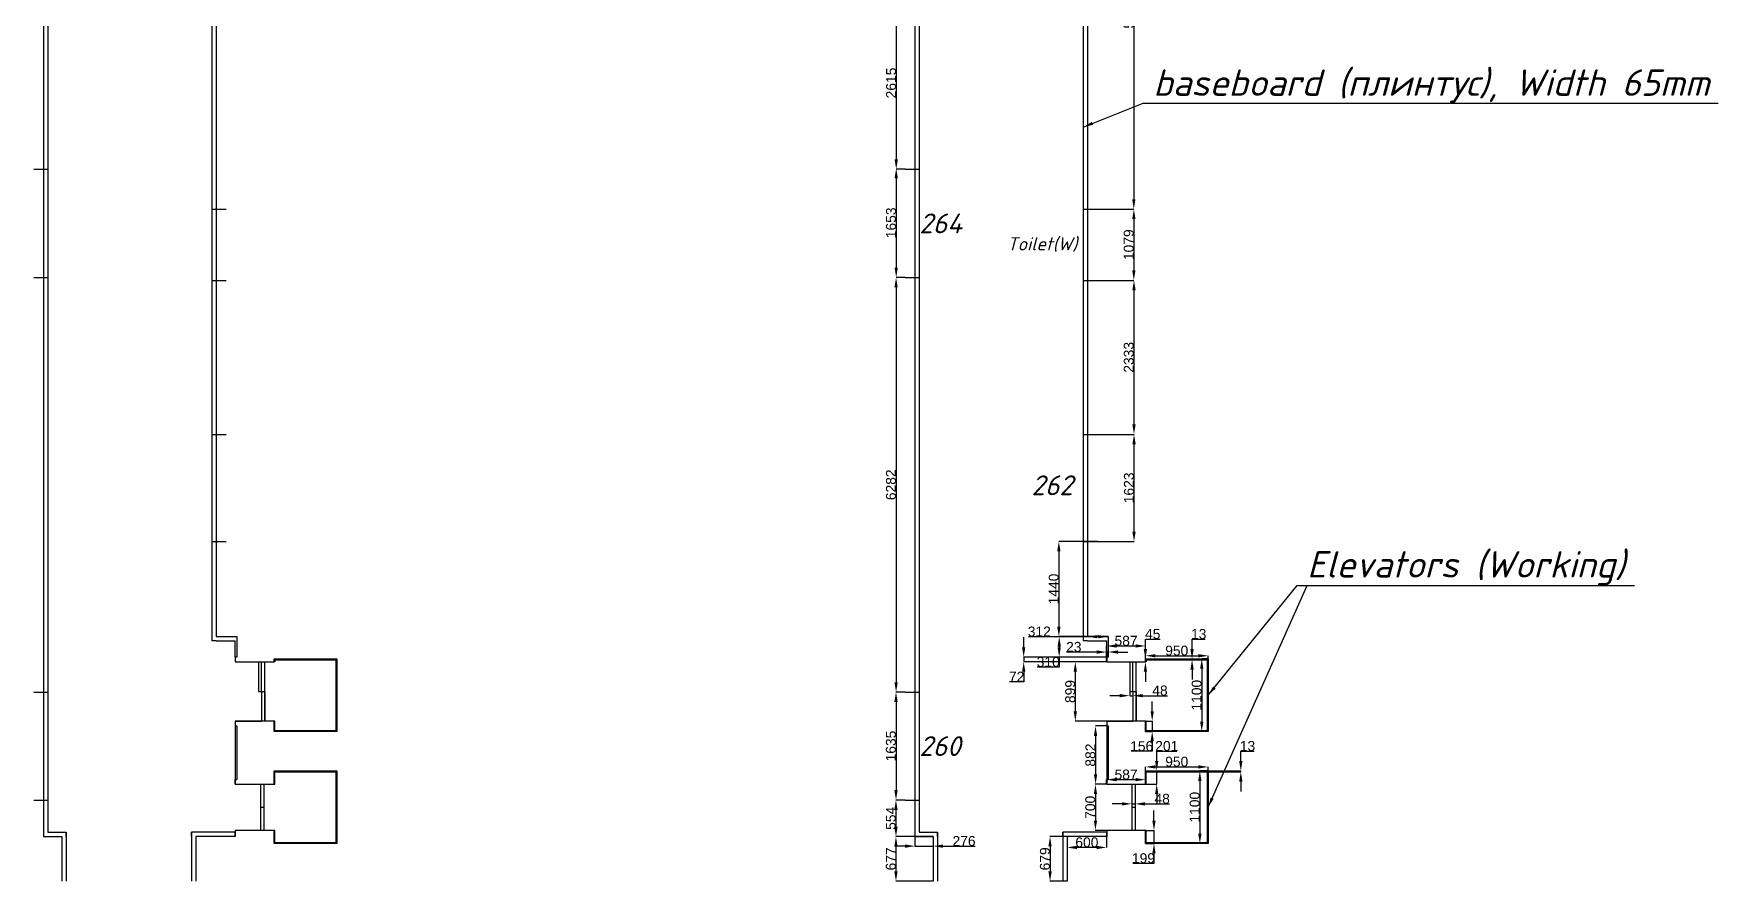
# Model space of a CAD drawing. Header units: millimetres. Extents: x 0 to 135706, y 0 to 79429.
# Drawn here: x 1860 to 27386, y 13600 to 26441 of the extents above; entities that cross this region are included whole.
import ezdxf
from ezdxf.enums import TextEntityAlignment as Align

# ---------------------------------------------------------------- set-up
doc = ezdxf.new("R2010")
doc.units = ezdxf.units.MM
doc.linetypes.add('ACAD_ISO02W100', pattern=[15, 12, -3])
doc.styles.add('GOST', font='ISOCPEUI.TTF')
doc.styles.get("Standard").update_dxf_attribs({"font": 'Arial.ttf'})
doc.dimstyles.new('Copy of ISO-25', dxfattribs={"dimtxt": 150, "dimasz": 150, "dimexe": 1.25, "dimexo": 0.625, "dimtad": 1, "dimtoh": 1, "dimtxsty": 'Standard', "dimcen": 2.5, "dimadec": 0, "dimazin": 0, "dimtfac": 1, "dimtmove": 0, "dimatfit": 3, "dimfxl": 1, "dimarcsym": 0})

# ---------------------------------------------------------------- blocks, each defined once
blk = doc.blocks.new('*D311')
at = {"color": 0, "lineweight": -2, "transparency": 16777216}
for p, q in [((17830, 29718), (18530, 29718)), ((18529, 29568), (18529, 23933)), ((17830, 23783), (18530, 23783))]:
    blk.add_line(p, q, dxfattribs=at)
at = {"color": 0, "transparency": 16777216}
for points in [[(18504, 29568), (18554, 29568), (18529, 29718)], [(18504, 23933), (18554, 23933), (18529, 23783)]]:
    blk.add_solid(points, dxfattribs=at)
at = {"layer": 'Defpoints', "color": 0, "transparency": 16777216}
for p in [(17829, 29718), (17829, 23783), (18529, 23783)]:
    blk.add_point(p, dxfattribs=at)
at = {"color": 0, "transparency": 16777216, "insert": (18452, 26751), "char_height": 150, "attachment_point": 5, "rotation": 90}
blk.add_mtext('5935', dxfattribs=at)
blk = doc.blocks.new('*D321')
at = {"color": 0, "lineweight": -2, "transparency": 16777216}
for p, q in [((14928, 27001), (14927, 27001)), ((14929, 26851), (14929, 24536)), ((15063, 24386), (14927, 24386))]:
    blk.add_line(p, q, dxfattribs=at)
at = {"color": 0, "transparency": 16777216}
for points in [[(14904, 26851), (14954, 26851), (14929, 27001)], [(14904, 24536), (14954, 24536), (14929, 24386)]]:
    blk.add_solid(points, dxfattribs=at)
at = {"layer": 'Defpoints', "color": 0, "transparency": 16777216}
for p in [(14929, 27001), (14929, 24386), (15063, 24386)]:
    blk.add_point(p, dxfattribs=at)
at = {"color": 0, "transparency": 16777216, "insert": (14852, 25694), "char_height": 150, "attachment_point": 5, "rotation": 90}
blk.add_mtext('2615', dxfattribs=at)
blk = doc.blocks.new('*D322')
at = {"color": 0, "lineweight": -2, "transparency": 16777216}
for p, q in [((14927, 24401), (14930, 24401)), ((14929, 24251), (14929, 22898)), ((15063, 22748), (14927, 22748))]:
    blk.add_line(p, q, dxfattribs=at)
at = {"color": 0, "transparency": 16777216}
for points in [[(14904, 24251), (14954, 24251), (14929, 24401)], [(14904, 22898), (14954, 22898), (14929, 22748)]]:
    blk.add_solid(points, dxfattribs=at)
at = {"layer": 'Defpoints', "color": 0, "transparency": 16777216}
for p in [(14926, 24401), (14929, 22748), (15063, 22748)]:
    blk.add_point(p, dxfattribs=at)
at = {"color": 0, "transparency": 16777216, "insert": (14851, 23575), "char_height": 150, "attachment_point": 5, "rotation": 90}
blk.add_mtext('1653', dxfattribs=at)
blk = doc.blocks.new('*D323')
at = {"color": 0, "lineweight": -2, "transparency": 16777216}
for p, q in [((14928, 22748), (14929, 22748)), ((14927, 22598), (14927, 16616)), ((15063, 16466), (14926, 16466))]:
    blk.add_line(p, q, dxfattribs=at)
at = {"color": 0, "transparency": 16777216}
for points in [[(14902, 22598), (14952, 22598), (14927, 22748)], [(14902, 16616), (14952, 16616), (14927, 16466)]]:
    blk.add_solid(points, dxfattribs=at)
at = {"layer": 'Defpoints', "color": 0, "transparency": 16777216}
for p in [(14927, 22748), (14927, 16466), (15063, 16466)]:
    blk.add_point(p, dxfattribs=at)
at = {"color": 0, "transparency": 16777216, "insert": (14850, 19607), "char_height": 150, "attachment_point": 5, "rotation": 90}
blk.add_mtext('6282', dxfattribs=at)
blk = doc.blocks.new('*D324')
at = {"color": 0, "lineweight": -2, "transparency": 16777216}
for p, q in [((14926, 16466), (14925, 16466)), ((14926, 16316), (14926, 14981)), ((15063, 14831), (14925, 14831))]:
    blk.add_line(p, q, dxfattribs=at)
at = {"color": 0, "transparency": 16777216}
for points in [[(14901, 16316), (14951, 16316), (14926, 16466)], [(14901, 14981), (14951, 14981), (14926, 14831)]]:
    blk.add_solid(points, dxfattribs=at)
at = {"layer": 'Defpoints', "color": 0, "transparency": 16777216}
for p in [(14926, 16466), (14926, 14831), (15063, 14831)]:
    blk.add_point(p, dxfattribs=at)
at = {"color": 0, "transparency": 16777216, "insert": (14849, 15649), "char_height": 150, "attachment_point": 5, "rotation": 90}
blk.add_mtext('1635', dxfattribs=at)
blk = doc.blocks.new('*D325')
at = {"color": 0, "lineweight": -2, "transparency": 16777216}
for p, q in [((14924, 14831), (14924, 14831)), ((14925, 14681), (14925, 14427)), ((15213, 14277), (14924, 14277))]:
    blk.add_line(p, q, dxfattribs=at)
at = {"color": 0, "transparency": 16777216}
for points in [[(14900, 14681), (14950, 14681), (14925, 14831)], [(14900, 14427), (14950, 14427), (14925, 14277)]]:
    blk.add_solid(points, dxfattribs=at)
at = {"layer": 'Defpoints', "color": 0, "transparency": 16777216}
for p in [(14925, 14831), (14925, 14277), (15213, 14277)]:
    blk.add_point(p, dxfattribs=at)
at = {"color": 0, "transparency": 16777216, "insert": (14848, 14554), "char_height": 150, "attachment_point": 5, "rotation": 90}
blk.add_mtext('554', dxfattribs=at)
blk = doc.blocks.new('*D326')
at = {"color": 0, "lineweight": -2, "transparency": 16777216}
for p, q in [((15063, 14133), (14913, 14133)), ((15213, 14276), (15213, 14132)), ((15213, 14133), (15489, 14133)), ((15489, 14276), (15489, 14132)), ((15639, 14133), (16124, 14133))]:
    blk.add_line(p, q, dxfattribs=at)
at = {"color": 0, "transparency": 16777216}
for points in [[(15063, 14158), (15063, 14108), (15213, 14133)], [(15639, 14158), (15639, 14108), (15489, 14133)]]:
    blk.add_solid(points, dxfattribs=at)
at = {"layer": 'Defpoints', "color": 0, "transparency": 16777216}
for p in [(15213, 14277), (15489, 14277), (15489, 14133)]:
    blk.add_point(p, dxfattribs=at)
at = {"color": 0, "transparency": 16777216, "insert": (15957, 14210), "char_height": 150, "attachment_point": 5}
blk.add_mtext('276', dxfattribs=at)
blk = doc.blocks.new('*D327')
at = {"color": 0, "lineweight": -2, "transparency": 16777216}
for p, q in [((15489, 14277), (14924, 14277)), ((14925, 14127), (14925, 13750)), ((15489, 13600), (14924, 13600))]:
    blk.add_line(p, q, dxfattribs=at)
at = {"color": 0, "transparency": 16777216}
for points in [[(14900, 14127), (14950, 14127), (14925, 14277)], [(14900, 13750), (14950, 13750), (14925, 13600)]]:
    blk.add_solid(points, dxfattribs=at)
at = {"layer": 'Defpoints', "color": 0, "transparency": 16777216}
for p in [(15489, 14277), (14925, 13600), (15489, 13600)]:
    blk.add_point(p, dxfattribs=at)
at = {"color": 0, "transparency": 16777216, "insert": (14848, 13939), "char_height": 150, "attachment_point": 5, "rotation": 90}
blk.add_mtext('677', dxfattribs=at)
blk = doc.blocks.new('*D328')
at = {"color": 0, "lineweight": -2, "transparency": 16777216}
for p, q in [((18530, 23783), (18529, 23783)), ((18530, 23633), (18530, 22854)), ((17980, 22704), (18532, 22704))]:
    blk.add_line(p, q, dxfattribs=at)
at = {"color": 0, "transparency": 16777216}
for points in [[(18505, 23633), (18555, 23633), (18530, 23783)], [(18505, 22854), (18555, 22854), (18530, 22704)]]:
    blk.add_solid(points, dxfattribs=at)
at = {"layer": 'Defpoints', "color": 0, "transparency": 16777216}
for p in [(18530, 23783), (17979, 22704), (18530, 22704)]:
    blk.add_point(p, dxfattribs=at)
at = {"color": 0, "transparency": 16777216, "insert": (18453, 23244), "char_height": 150, "attachment_point": 5, "rotation": 90}
blk.add_mtext('1079', dxfattribs=at)
blk = doc.blocks.new('*D329')
at = {"color": 0, "lineweight": -2, "transparency": 16777216}
for p, q in [((18531, 22704), (18530, 22704)), ((18532, 22554), (18532, 20521)), ((17980, 20371), (18533, 20371))]:
    blk.add_line(p, q, dxfattribs=at)
at = {"color": 0, "transparency": 16777216}
for points in [[(18507, 22554), (18557, 22554), (18532, 22704)], [(18507, 20521), (18557, 20521), (18532, 20371)]]:
    blk.add_solid(points, dxfattribs=at)
at = {"layer": 'Defpoints', "color": 0, "transparency": 16777216}
for p in [(18532, 22704), (17979, 20371), (18532, 20371)]:
    blk.add_point(p, dxfattribs=at)
at = {"color": 0, "transparency": 16777216, "insert": (18454, 21538), "char_height": 150, "attachment_point": 5, "rotation": 90}
blk.add_mtext('2333', dxfattribs=at)
blk = doc.blocks.new('*D330')
at = {"color": 0, "lineweight": -2, "transparency": 16777216}
for p, q in [((18532, 20371), (18534, 20371)), ((18533, 18898), (18533, 20221)), ((17980, 18748), (18534, 18748))]:
    blk.add_line(p, q, dxfattribs=at)
at = {"color": 0, "transparency": 16777216}
for points in [[(18508, 20221), (18558, 20221), (18533, 20371)], [(18508, 18898), (18558, 18898), (18533, 18748)]]:
    blk.add_solid(points, dxfattribs=at)
at = {"layer": 'Defpoints', "color": 0, "transparency": 16777216}
for p in [(18532, 20371), (18533, 20371), (17979, 18748)]:
    blk.add_point(p, dxfattribs=at)
at = {"color": 0, "transparency": 16777216, "insert": (18456, 19560), "char_height": 150, "attachment_point": 5, "rotation": 90}
blk.add_mtext('1623', dxfattribs=at)
blk = doc.blocks.new('*D274')
at = {"color": 0, "lineweight": -2, "transparency": 16777216}
for p, q in [((18118, 15953), (17948, 15953)), ((17950, 15803), (17950, 15221)), ((18118, 15071), (17948, 15071))]:
    blk.add_line(p, q, dxfattribs=at)
at = {"color": 0, "transparency": 16777216}
for points in [[(17925, 15803), (17975, 15803), (17950, 15953)], [(17925, 15221), (17975, 15221), (17950, 15071)]]:
    blk.add_solid(points, dxfattribs=at)
at = {"layer": 'Defpoints', "color": 0, "transparency": 16777216}
for p in [(18118, 15953), (17950, 15071), (18118, 15071)]:
    blk.add_point(p, dxfattribs=at)
at = {"color": 0, "transparency": 16777216, "insert": (17872, 15512), "char_height": 150, "attachment_point": 5, "rotation": 90}
blk.add_mtext('882', dxfattribs=at)
blk = doc.blocks.new('*D331')
at = {"color": 0, "lineweight": -2, "transparency": 16777216}
for p, q in [((17518, 14278), (17518, 14111)), ((17968, 14113), (17668, 14113)), ((18118, 14278), (18118, 14111))]:
    blk.add_line(p, q, dxfattribs=at)
at = {"color": 0, "transparency": 16777216}
for points in [[(17668, 14138), (17668, 14088), (17518, 14113)], [(17968, 14138), (17968, 14088), (18118, 14113)]]:
    blk.add_solid(points, dxfattribs=at)
at = {"layer": 'Defpoints', "color": 0, "transparency": 16777216}
for p in [(17518, 14279), (17518, 14113), (18118, 14279)]:
    blk.add_point(p, dxfattribs=at)
at = {"color": 0, "transparency": 16777216, "insert": (17818, 14190), "char_height": 150, "attachment_point": 5}
blk.add_mtext('600', dxfattribs=at)
blk = doc.blocks.new('*D332')
at = {"color": 0, "lineweight": -2, "transparency": 16777216}
for p, q in [((17518, 14279), (17259, 14279)), ((17260, 14129), (17260, 13750)), ((17518, 13600), (17259, 13600))]:
    blk.add_line(p, q, dxfattribs=at)
at = {"color": 0, "transparency": 16777216}
for points in [[(17235, 14129), (17285, 14129), (17260, 14279)], [(17235, 13750), (17285, 13750), (17260, 13600)]]:
    blk.add_solid(points, dxfattribs=at)
at = {"layer": 'Defpoints', "color": 0, "transparency": 16777216}
for p in [(17518, 14279), (17260, 13600), (17518, 13600)]:
    blk.add_point(p, dxfattribs=at)
at = {"color": 0, "transparency": 16777216, "insert": (17183, 13940), "char_height": 150, "attachment_point": 5, "rotation": 90}
blk.add_mtext('679', dxfattribs=at)
blk = doc.blocks.new('*D333')
at = {"color": 0, "lineweight": -2, "transparency": 16777216}
for p, q in [((17979, 18748), (17393, 18748)), ((17394, 18598), (17394, 17458)), ((18141, 17308), (17393, 17308))]:
    blk.add_line(p, q, dxfattribs=at)
at = {"color": 0, "transparency": 16777216}
for points in [[(17369, 18598), (17419, 18598), (17394, 18748)], [(17369, 17458), (17419, 17458), (17394, 17308)]]:
    blk.add_solid(points, dxfattribs=at)
at = {"layer": 'Defpoints', "color": 0, "transparency": 16777216}
for p in [(17979, 18748), (17394, 17308), (18141, 17308)]:
    blk.add_point(p, dxfattribs=at)
at = {"color": 0, "transparency": 16777216, "insert": (17317, 18028), "char_height": 150, "attachment_point": 5, "rotation": 90}
blk.add_mtext('1440', dxfattribs=at)
blk = doc.blocks.new('*D334')
at = {"color": 0, "lineweight": -2, "transparency": 16777216}
for p, q in [((17829, 17306), (16932, 17306)), ((17829, 17307), (17829, 17305)), ((17991, 17306), (17979, 17306)), ((18141, 17307), (18141, 17305))]:
    blk.add_line(p, q, dxfattribs=at)
at = {"color": 0, "transparency": 16777216}
for points in [[(17979, 17331), (17979, 17281), (17829, 17306)], [(17991, 17331), (17991, 17281), (18141, 17306)]]:
    blk.add_solid(points, dxfattribs=at)
at = {"layer": 'Defpoints', "color": 0, "transparency": 16777216}
for p in [(17829, 17308), (18141, 17308), (18141, 17306)]:
    blk.add_point(p, dxfattribs=at)
at = {"color": 0, "transparency": 16777216, "insert": (17097, 17383), "char_height": 150, "attachment_point": 5}
blk.add_mtext('312', dxfattribs=at)
blk = doc.blocks.new('*D335')
at = {"color": 0, "lineweight": -2, "transparency": 16777216}
for p, q in [((18141, 17306), (17398, 17306)), ((17399, 17156), (17399, 17146)), ((18141, 16996), (17398, 16996)), ((17399, 16996), (17399, 16846)), ((17399, 16846), (17067, 16846))]:
    blk.add_line(p, q, dxfattribs=at)
at = {"color": 0, "transparency": 16777216}
for points in [[(17374, 17156), (17424, 17156), (17399, 17306)], [(17374, 17146), (17424, 17146), (17399, 16996)]]:
    blk.add_solid(points, dxfattribs=at)
at = {"layer": 'Defpoints', "color": 0, "transparency": 16777216}
for p in [(18141, 17306), (17399, 16996), (18141, 16996)]:
    blk.add_point(p, dxfattribs=at)
at = {"color": 0, "transparency": 16777216, "insert": (17233, 16923), "char_height": 150, "attachment_point": 5}
blk.add_mtext('310', dxfattribs=at)
blk = doc.blocks.new('*D336')
at = {"color": 0, "lineweight": -2, "transparency": 16777216}
for p, q in [((17968, 17073), (17511, 17073)), ((18118, 16997), (18118, 17074)), ((18141, 17073), (18118, 17073)), ((18141, 16997), (18141, 17074)), ((18291, 17073), (18441, 17073))]:
    blk.add_line(p, q, dxfattribs=at)
at = {"color": 0, "transparency": 16777216}
for points in [[(17968, 17098), (17968, 17048), (18118, 17073)], [(18291, 17098), (18291, 17048), (18141, 17073)]]:
    blk.add_solid(points, dxfattribs=at)
at = {"layer": 'Defpoints', "color": 0, "transparency": 16777216}
for p in [(18118, 16996), (18141, 17073), (18141, 16996)]:
    blk.add_point(p, dxfattribs=at)
at = {"color": 0, "transparency": 16777216, "insert": (17620, 17150), "char_height": 150, "attachment_point": 5}
blk.add_mtext('23', dxfattribs=at)
blk = doc.blocks.new('*D337')
at = {"color": 0, "lineweight": -2, "transparency": 16777216}
for p, q in [((16861, 17146), (16861, 17296)), ((18118, 16996), (16860, 16996)), ((18118, 16924), (16860, 16924)), ((16861, 16996), (16861, 16924)), ((16861, 16624), (16648, 16624)), ((16861, 16774), (16861, 16624))]:
    blk.add_line(p, q, dxfattribs=at)
at = {"color": 0, "transparency": 16777216}
for points in [[(16836, 17146), (16886, 17146), (16861, 16996)], [(16836, 16774), (16886, 16774), (16861, 16924)]]:
    blk.add_solid(points, dxfattribs=at)
at = {"layer": 'Defpoints', "color": 0, "transparency": 16777216}
for p in [(16861, 16924), (18118, 16996), (18118, 16924)]:
    blk.add_point(p, dxfattribs=at)
at = {"color": 0, "transparency": 16777216, "insert": (16754, 16700), "char_height": 150, "attachment_point": 5}
blk.add_mtext('72', dxfattribs=at)
blk = doc.blocks.new('*D338')
at = {"color": 0, "lineweight": -2, "transparency": 16777216}
for p, q in [((18118, 16924), (17642, 16924)), ((17643, 16774), (17643, 16175)), ((18118, 16025), (17642, 16025))]:
    blk.add_line(p, q, dxfattribs=at)
at = {"color": 0, "transparency": 16777216}
for points in [[(17618, 16774), (17668, 16774), (17643, 16924)], [(17618, 16175), (17668, 16175), (17643, 16025)]]:
    blk.add_solid(points, dxfattribs=at)
at = {"layer": 'Defpoints', "color": 0, "transparency": 16777216}
for p in [(18118, 16924), (17643, 16025), (18118, 16025)]:
    blk.add_point(p, dxfattribs=at)
at = {"color": 0, "transparency": 16777216, "insert": (17566, 16475), "char_height": 150, "attachment_point": 5, "rotation": 90}
blk.add_mtext('899', dxfattribs=at)
blk = doc.blocks.new('*D339')
at = {"color": 0, "lineweight": -2, "transparency": 16777216}
for p, q in [((18118, 16925), (18118, 17167)), ((18268, 17165), (18555, 17165)), ((18705, 16925), (18705, 17167))]:
    blk.add_line(p, q, dxfattribs=at)
at = {"color": 0, "transparency": 16777216}
for points in [[(18268, 17190), (18268, 17140), (18118, 17165)], [(18555, 17190), (18555, 17140), (18705, 17165)]]:
    blk.add_solid(points, dxfattribs=at)
at = {"layer": 'Defpoints', "color": 0, "transparency": 16777216}
for p in [(18705, 17165), (18118, 16924), (18705, 16924)]:
    blk.add_point(p, dxfattribs=at)
at = {"color": 0, "transparency": 16777216, "insert": (18412, 17243), "char_height": 150, "attachment_point": 5}
blk.add_mtext('587', dxfattribs=at)
blk = doc.blocks.new('*D340')
at = {"color": 0, "lineweight": -2, "transparency": 16777216}
for p, q in [((18317, 16412), (18167, 16412)), ((18467, 16474), (18467, 16411)), ((18467, 16412), (18515, 16412)), ((18515, 16474), (18515, 16411)), ((18665, 16412), (19038, 16412))]:
    blk.add_line(p, q, dxfattribs=at)
at = {"color": 0, "transparency": 16777216}
for points in [[(18317, 16437), (18317, 16387), (18467, 16412)], [(18665, 16437), (18665, 16387), (18515, 16412)]]:
    blk.add_solid(points, dxfattribs=at)
at = {"layer": 'Defpoints', "color": 0, "transparency": 16777216}
for p in [(18467, 16475), (18515, 16475), (18515, 16412)]:
    blk.add_point(p, dxfattribs=at)
at = {"color": 0, "transparency": 16777216, "insert": (18926, 16490), "char_height": 150, "attachment_point": 5}
blk.add_mtext('48', dxfattribs=at)
blk = doc.blocks.new('*D341')
at = {"color": 0, "lineweight": -2, "transparency": 16777216}
for p, q in [((18705, 17119), (18705, 17269)), ((18705, 17269), (18927, 17269)), ((18705, 16969), (18703, 16969)), ((18705, 16924), (18703, 16924)), ((18705, 16924), (18705, 16969)), ((18705, 16774), (18705, 16624))]:
    blk.add_line(p, q, dxfattribs=at)
at = {"color": 0, "transparency": 16777216}
for points in [[(18680, 17119), (18730, 17119), (18705, 16969)], [(18680, 16774), (18730, 16774), (18705, 16924)]]:
    blk.add_solid(points, dxfattribs=at)
at = {"layer": 'Defpoints', "color": 0, "transparency": 16777216}
for p in [(18705, 16969), (18705, 16969), (18705, 16924)]:
    blk.add_point(p, dxfattribs=at)
at = {"color": 0, "transparency": 16777216, "insert": (18816, 17346), "char_height": 150, "attachment_point": 5}
blk.add_mtext('45', dxfattribs=at)
blk = doc.blocks.new('*D342')
at = {"color": 0, "lineweight": -2, "transparency": 16777216}
for p, q in [((18705, 16970), (18705, 17018)), ((18855, 17017), (19505, 17017)), ((19655, 16970), (19655, 17018))]:
    blk.add_line(p, q, dxfattribs=at)
at = {"color": 0, "transparency": 16777216}
for points in [[(18855, 17042), (18855, 16992), (18705, 17017)], [(19505, 17042), (19505, 16992), (19655, 17017)]]:
    blk.add_solid(points, dxfattribs=at)
at = {"layer": 'Defpoints', "color": 0, "transparency": 16777216}
for p in [(18705, 16969), (19655, 17017), (19655, 16969)]:
    blk.add_point(p, dxfattribs=at)
at = {"color": 0, "transparency": 16777216, "insert": (19180, 17094), "char_height": 150, "attachment_point": 5}
blk.add_mtext('950', dxfattribs=at)
blk = doc.blocks.new('*D343')
at = {"color": 0, "lineweight": -2, "transparency": 16777216}
for p, q in [((19655, 16969), (19558, 16969)), ((19559, 16819), (19559, 16019)), ((19655, 15869), (19558, 15869))]:
    blk.add_line(p, q, dxfattribs=at)
at = {"color": 0, "transparency": 16777216}
for points in [[(19534, 16819), (19584, 16819), (19559, 16969)], [(19534, 16019), (19584, 16019), (19559, 15869)]]:
    blk.add_solid(points, dxfattribs=at)
at = {"layer": 'Defpoints', "color": 0, "transparency": 16777216}
for p in [(19655, 16969), (19559, 15869), (19655, 15869)]:
    blk.add_point(p, dxfattribs=at)
at = {"color": 0, "transparency": 16777216, "insert": (19482, 16419), "char_height": 150, "attachment_point": 5, "rotation": 90}
blk.add_mtext('1100', dxfattribs=at)
blk = doc.blocks.new('*D344')
at = {"color": 0, "lineweight": -2, "transparency": 16777216}
for p, q in [((18808, 16175), (18808, 16325)), ((18706, 16025), (18809, 16025)), ((18706, 15869), (18809, 15869)), ((18808, 16025), (18808, 15869)), ((18808, 15719), (18808, 15569)), ((18808, 15569), (18490, 15569))]:
    blk.add_line(p, q, dxfattribs=at)
at = {"color": 0, "transparency": 16777216}
for points in [[(18783, 16175), (18833, 16175), (18808, 16025)], [(18783, 15719), (18833, 15719), (18808, 15869)]]:
    blk.add_solid(points, dxfattribs=at)
at = {"layer": 'Defpoints', "color": 0, "transparency": 16777216}
for p in [(18705, 16025), (18705, 15869), (18808, 15869)]:
    blk.add_point(p, dxfattribs=at)
at = {"color": 0, "transparency": 16777216, "insert": (18649, 15646), "char_height": 150, "attachment_point": 5}
blk.add_mtext('156', dxfattribs=at)
blk = doc.blocks.new('*D345')
at = {"color": 0, "lineweight": -2, "transparency": 16777216}
for p, q in [((18118, 15071), (17946, 15071)), ((17948, 14921), (17948, 14521)), ((18118, 14371), (17946, 14371))]:
    blk.add_line(p, q, dxfattribs=at)
at = {"color": 0, "transparency": 16777216}
for points in [[(17923, 14921), (17973, 14921), (17948, 15071)], [(17923, 14521), (17973, 14521), (17948, 14371)]]:
    blk.add_solid(points, dxfattribs=at)
at = {"layer": 'Defpoints', "color": 0, "transparency": 16777216}
for p in [(18118, 15071), (17948, 14371), (18118, 14371)]:
    blk.add_point(p, dxfattribs=at)
at = {"color": 0, "transparency": 16777216, "insert": (17870, 14721), "char_height": 150, "attachment_point": 5, "rotation": 90}
blk.add_mtext('700', dxfattribs=at)
blk = doc.blocks.new('*D346')
at = {"color": 0, "lineweight": -2, "transparency": 16777216}
for p, q in [((18350, 14773), (18200, 14773)), ((18500, 14797), (18500, 14772)), ((18500, 14773), (18548, 14773)), ((18548, 14797), (18548, 14772)), ((18698, 14773), (19071, 14773))]:
    blk.add_line(p, q, dxfattribs=at)
at = {"color": 0, "transparency": 16777216}
for points in [[(18350, 14798), (18350, 14748), (18500, 14773)], [(18698, 14798), (18698, 14748), (18548, 14773)]]:
    blk.add_solid(points, dxfattribs=at)
at = {"layer": 'Defpoints', "color": 0, "transparency": 16777216}
for p in [(18500, 14798), (18548, 14798), (18548, 14773)]:
    blk.add_point(p, dxfattribs=at)
at = {"color": 0, "transparency": 16777216, "insert": (18959, 14851), "char_height": 150, "attachment_point": 5}
blk.add_mtext('48', dxfattribs=at)
blk = doc.blocks.new('*D347')
at = {"color": 0, "lineweight": -2, "transparency": 16777216}
for p, q in [((18118, 15072), (18118, 15141)), ((18268, 15140), (18555, 15140)), ((18705, 15072), (18705, 15141))]:
    blk.add_line(p, q, dxfattribs=at)
at = {"color": 0, "transparency": 16777216}
for points in [[(18268, 15165), (18268, 15115), (18118, 15140)], [(18555, 15165), (18555, 15115), (18705, 15140)]]:
    blk.add_solid(points, dxfattribs=at)
at = {"layer": 'Defpoints', "color": 0, "transparency": 16777216}
for p in [(18118, 15071), (18705, 15140), (18705, 15071)]:
    blk.add_point(p, dxfattribs=at)
at = {"color": 0, "transparency": 16777216, "insert": (18412, 15217), "char_height": 150, "attachment_point": 5}
blk.add_mtext('587', dxfattribs=at)
blk = doc.blocks.new('*D348')
at = {"color": 0, "lineweight": -2, "transparency": 16777216}
for p, q in [((18876, 15422), (18876, 15572)), ((18876, 15572), (19182, 15572)), ((18706, 15272), (18877, 15272)), ((18706, 15071), (18877, 15071)), ((18876, 15071), (18876, 15272)), ((18876, 14921), (18876, 14771))]:
    blk.add_line(p, q, dxfattribs=at)
at = {"color": 0, "transparency": 16777216}
for points in [[(18851, 15422), (18901, 15422), (18876, 15272)], [(18851, 14921), (18901, 14921), (18876, 15071)]]:
    blk.add_solid(points, dxfattribs=at)
at = {"layer": 'Defpoints', "color": 0, "transparency": 16777216}
for p in [(18705, 15272), (18705, 15071), (18876, 15071)]:
    blk.add_point(p, dxfattribs=at)
at = {"color": 0, "transparency": 16777216, "insert": (19029, 15649), "char_height": 150, "attachment_point": 5}
blk.add_mtext('201', dxfattribs=at)
blk = doc.blocks.new('*D349')
at = {"color": 0, "lineweight": -2, "transparency": 16777216}
for p, q in [((18705, 15273), (18705, 15335)), ((18855, 15333), (19505, 15333)), ((19655, 15273), (19655, 15335))]:
    blk.add_line(p, q, dxfattribs=at)
at = {"color": 0, "transparency": 16777216}
for points in [[(18855, 15358), (18855, 15308), (18705, 15333)], [(19505, 15358), (19505, 15308), (19655, 15333)]]:
    blk.add_solid(points, dxfattribs=at)
at = {"layer": 'Defpoints', "color": 0, "transparency": 16777216}
for p in [(19655, 15333), (18705, 15272), (19655, 15272)]:
    blk.add_point(p, dxfattribs=at)
at = {"color": 0, "transparency": 16777216, "insert": (19180, 15411), "char_height": 150, "attachment_point": 5}
blk.add_mtext('950', dxfattribs=at)
blk = doc.blocks.new('*D350')
at = {"color": 0, "lineweight": -2, "transparency": 16777216}
for p, q in [((19655, 15272), (19529, 15272)), ((19530, 15122), (19530, 14322)), ((19655, 14172), (19529, 14172))]:
    blk.add_line(p, q, dxfattribs=at)
at = {"color": 0, "transparency": 16777216}
for points in [[(19505, 15122), (19555, 15122), (19530, 15272)], [(19505, 14322), (19555, 14322), (19530, 14172)]]:
    blk.add_solid(points, dxfattribs=at)
at = {"layer": 'Defpoints', "color": 0, "transparency": 16777216}
for p in [(19655, 15272), (19530, 14172), (19655, 14172)]:
    blk.add_point(p, dxfattribs=at)
at = {"color": 0, "transparency": 16777216, "insert": (19453, 14722), "char_height": 150, "attachment_point": 5, "rotation": 90}
blk.add_mtext('1100', dxfattribs=at)
blk = doc.blocks.new('*D351')
at = {"color": 0, "lineweight": -2, "transparency": 16777216}
for p, q in [((18835, 14521), (18835, 14671)), ((18706, 14371), (18837, 14371)), ((18835, 14371), (18835, 14172)), ((18706, 14172), (18837, 14172)), ((18835, 13872), (18517, 13872)), ((18835, 14022), (18835, 13872))]:
    blk.add_line(p, q, dxfattribs=at)
at = {"color": 0, "transparency": 16777216}
for points in [[(18810, 14521), (18860, 14521), (18835, 14371)], [(18810, 14022), (18860, 14022), (18835, 14172)]]:
    blk.add_solid(points, dxfattribs=at)
at = {"layer": 'Defpoints', "color": 0, "transparency": 16777216}
for p in [(18705, 14371), (18705, 14172), (18835, 14172)]:
    blk.add_point(p, dxfattribs=at)
at = {"color": 0, "transparency": 16777216, "insert": (18676, 13949), "char_height": 150, "attachment_point": 5}
blk.add_mtext('199', dxfattribs=at)
blk = doc.blocks.new('*D352')
at = {"color": 0, "lineweight": -2, "transparency": 16777216}
for p, q in [((19412, 17119), (19412, 17269)), ((19412, 17269), (19613, 17269)), ((19181, 16956), (19413, 16956)), ((19391, 16969), (19413, 16969)), ((19412, 16956), (19412, 16969)), ((19412, 16806), (19412, 16656))]:
    blk.add_line(p, q, dxfattribs=at)
at = {"color": 0, "transparency": 16777216}
for points in [[(19387, 17119), (19437, 17119), (19412, 16969)], [(19387, 16806), (19437, 16806), (19412, 16956)]]:
    blk.add_solid(points, dxfattribs=at)
at = {"layer": 'Defpoints', "color": 0, "transparency": 16777216}
for p in [(19180, 16956), (19390, 16969), (19412, 16969)]:
    blk.add_point(p, dxfattribs=at)
at = {"color": 0, "transparency": 16777216, "insert": (19513, 17346), "char_height": 150, "attachment_point": 5}
blk.add_mtext('13', dxfattribs=at)
blk = doc.blocks.new('*D353')
at = {"color": 0, "lineweight": -2, "transparency": 16777216}
for p, q in [((20151, 15422), (20151, 15572)), ((20151, 15572), (20353, 15572)), ((19432, 15272), (20152, 15272)), ((19643, 15259), (20152, 15259)), ((20151, 15259), (20151, 15272)), ((20151, 15109), (20151, 14959))]:
    blk.add_line(p, q, dxfattribs=at)
at = {"color": 0, "transparency": 16777216}
for points in [[(20126, 15422), (20176, 15422), (20151, 15272)], [(20126, 15109), (20176, 15109), (20151, 15259)]]:
    blk.add_solid(points, dxfattribs=at)
at = {"layer": 'Defpoints', "color": 0, "transparency": 16777216}
for p in [(19432, 15272), (19642, 15259), (20151, 15272)]:
    blk.add_point(p, dxfattribs=at)
at = {"color": 0, "transparency": 16777216, "insert": (20252, 15649), "char_height": 150, "attachment_point": 5}
blk.add_mtext('13', dxfattribs=at)

msp = doc.modelspace()

# ---------------------------------------------------------------- linework, layer by layer
at = {"ltscale": 2000}
for p, q in [((4560.781, 29653.018), (4560.781, 23783.018)), ((2074.781, 27001.018), (2074.781, 24386.018)), ((2074.781, 22748.018), (2074.781, 16466.018)), ((4560.781, 22704.018), (4560.781, 20371.018)), ((4560.781, 18748.018), (4560.781, 17243.018)), ((4625.781, 17243.018), (4914.781, 17243.018)), ((4914.781, 16996.018), (4914.781, 17243.018)), ((4914.781, 15953.018), (4914.781, 15143.018)), ((2074.781, 14831.018), (2074.781, 14342.018)), ((2074.781, 14342.018), (2350.781, 14342.018)), ((2350.781, 14277.018), (2350.781, 14342.018)), ((2350.781, 14342.018), (2350.781, 13601.626)), ((4914.781, 14344.018), (4249.781, 14344.018)), ((4249.781, 14279.018), (4249.781, 14344.018)), ((4249.781, 14344.018), (4249.781, 13600.018))]:
    msp.add_line(p, q, dxfattribs=at)
for p, q in [((4625.781, 29718.018), (4625.781, 23783.018)), ((2009.781, 27001.018), (2009.781, 24386.018)), ((1859.781, 24386.018), (2074.781, 24386.018)), ((2009.781, 24386.018), (2009.781, 22748.018)), ((2074.781, 24386.018), (2074.781, 22748.018)), ((4560.781, 23783.018), (4775.781, 23783.018)), ((4560.781, 23783.018), (4560.781, 22704.018)), ((4625.781, 23783.018), (4625.781, 22704.018)), ((1859.781, 22748.018), (2074.781, 22748.018)), ((2009.781, 22748.018), (2009.781, 16466.018)), ((4560.781, 22704.018), (4775.781, 22704.018)), ((4625.781, 22704.018), (4625.781, 20371.018)), ((4560.781, 20371.018), (4775.781, 20371.018)), ((4560.781, 20371.018), (4560.781, 18748.018)), ((4625.781, 20371.018), (4625.781, 18748.018)), ((4560.781, 18748.018), (4775.781, 18748.018)), ((4625.781, 18748.018), (4625.781, 17308.018)), ((4625.781, 17243.018), (4560.781, 17243.018)), ((4625.781, 17308.018), (4937.781, 17308.018)), ((4937.781, 17308.018), (4937.781, 16996.018)), ((4937.781, 16996.018), (4914.781, 16996.018)), ((4914.781, 16996.018), (4914.781, 16924.018)), ((4914.781, 16924.018), (5263.781, 16924.018)), ((4914.781, 16924.018), (5501.781, 16924.018)), ((5263.781, 16924.018), (5263.781, 16474.518)), ((5263.781, 16924.018), (5311.781, 16924.018)), ((5311.781, 16474.518), (5311.781, 16924.018)), ((5359.781, 16025.018), (5359.781, 16924.018)), ((5501.781, 16924.018), (5501.781, 16969.018)), ((5501.781, 16969.018), (6451.781, 16969.018)), ((5501.781, 16969.018), (5501.781, 16956.018)), ((5514.781, 16924.018), (5501.781, 16924.018)), ((5514.781, 16956.018), (6438.781, 16956.018)), ((5514.781, 16956.018), (5514.781, 16924.018)), ((6438.781, 16956.018), (6438.781, 15882.018)), ((6451.781, 16969.018), (6451.781, 15869.018)), ((1859.781, 16466.018), (2074.781, 16466.018)), ((2009.781, 16466.018), (2009.781, 14831.018)), ((2074.781, 16466.018), (2074.781, 14831.018)), ((5263.781, 16474.518), (5311.781, 16474.518)), ((5311.781, 16474.518), (5311.781, 16025.018)), ((5311.781, 16474.518), (5359.781, 16474.518)), ((5359.781, 16474.518), (5359.781, 16025.018)), ((4914.781, 16025.018), (5311.781, 16025.018)), ((4914.781, 16025.018), (4914.781, 15953.018)), ((5501.781, 16025.018), (4914.781, 16025.018)), ((4914.781, 15953.018), (4937.781, 15953.018)), ((4937.781, 15953.018), (4937.781, 15143.018)), ((5501.781, 15869.018), (5501.781, 16025.018)), ((5514.781, 16025.018), (5501.781, 16025.018)), ((6451.781, 15869.018), (5501.781, 15869.018)), ((5514.781, 15882.018), (5514.781, 16025.018)), ((6438.781, 15882.018), (5514.781, 15882.018)), ((4914.781, 15143.018), (4914.781, 15071.018)), ((4914.781, 15071.018), (4914.781, 15143.018)), ((4914.781, 15143.018), (4937.781, 15143.018)), ((4914.781, 15071.018), (5296.781, 15071.018)), ((4914.781, 15071.018), (5501.781, 15071.018)), ((5296.781, 15071.018), (5296.781, 14371.018)), ((5296.781, 15071.018), (5344.781, 15071.018)), ((5344.781, 15071.018), (5344.781, 14371.018)), ((5501.781, 15071.018), (5501.781, 15272.018)), ((5501.781, 15272.018), (6451.781, 15272.018)), ((5501.781, 15071.018), (5514.781, 15071.018)), ((5514.781, 15071.018), (5514.781, 15259.018)), ((5514.781, 15259.018), (6438.781, 15259.018)), ((6438.781, 15259.018), (6438.781, 14185.018)), ((6451.781, 15272.018), (6451.781, 14172.018)), ((1859.781, 14831.018), (2074.781, 14831.018)), ((2009.781, 14831.018), (2009.781, 14277.018)), ((5296.781, 14721.018), (5344.781, 14721.018)), ((5296.781, 14371.018), (4914.781, 14371.018)), ((4914.781, 14371.018), (4914.781, 14279.018)), ((5501.781, 14371.018), (4914.781, 14371.018)), ((4914.781, 14279.018), (4914.781, 14344.018)), ((5501.781, 14172.018), (5501.781, 14371.018)), ((5514.781, 14371.018), (5501.781, 14371.018)), ((5514.781, 14185.018), (5514.781, 14371.018)), ((2009.781, 14277.018), (2285.781, 14277.018)), ((2285.781, 14277.018), (2285.781, 13600.018)), ((4914.781, 14279.018), (4314.781, 14279.018)), ((4314.781, 14279.018), (4314.781, 13600.018)), ((6451.781, 14172.018), (5501.781, 14172.018)), ((6438.781, 14185.018), (5514.781, 14185.018))]:
    msp.add_line(p, q)
at = {"color": 5, "linetype": 'ACAD_ISO02W100', "ltscale": 2000}
for p, q in [((17764.188, 29653.018), (17764.188, 23783.018)), ((15278.188, 27001.018), (15278.188, 24386.018)), ((15278.188, 22748.018), (15278.188, 16466.018)), ((17764.188, 22704.018), (17764.188, 20371.018)), ((17764.188, 18748.018), (17764.188, 17243.018)), ((17829.188, 17243.018), (18118.188, 17243.018)), ((18118.188, 16996.018), (18118.188, 17243.018)), ((18118.188, 15953.018), (18118.188, 15143.018)), ((15278.188, 14831.018), (15278.188, 14342.018)), ((15278.188, 14342.018), (15554.188, 14342.018)), ((15554.188, 14277.018), (15554.188, 14342.018)), ((15554.188, 14342.018), (15554.188, 13601.626)), ((18118.188, 14344.018), (17453.188, 14344.018)), ((17453.188, 14279.018), (17453.188, 14344.018)), ((17453.188, 14344.018), (17453.188, 13600.018))]:
    msp.add_line(p, q, dxfattribs=at)
at = {"color": 5}
for p, q in [((17829.188, 29718.018), (17829.188, 23783.018)), ((15213.188, 27001.018), (15213.188, 24386.018)), ((15213.188, 22748.018), (15213.188, 16466.018)), ((17829.188, 22704.018), (17829.188, 20371.018)), ((17829.188, 18748.018), (17829.188, 17308.018)), ((17829.188, 17243.018), (17764.188, 17243.018)), ((17829.188, 17308.018), (18141.188, 17308.018)), ((18141.188, 17308.018), (18141.188, 16996.018)), ((18141.188, 16996.018), (18118.188, 16996.018)), ((18118.188, 16996.018), (18118.188, 16924.018)), ((18118.188, 16924.018), (18467.188, 16924.018)), ((18467.188, 16924.018), (18515.188, 16924.018)), ((18118.188, 16025.018), (18515.188, 16025.018)), ((18118.188, 16025.018), (18118.188, 15953.018)), ((18118.188, 15953.018), (18141.188, 15953.018)), ((18141.188, 15953.018), (18141.188, 15143.018)), ((18118.188, 15143.018), (18118.188, 15071.018)), ((18118.188, 15071.018), (18118.188, 15143.018)), ((18118.188, 15143.018), (18141.188, 15143.018)), ((18118.188, 15071.018), (18500.188, 15071.018)), ((15213.188, 14831.018), (15213.188, 14277.018)), ((18500.188, 14371.018), (18118.188, 14371.018)), ((18118.188, 14371.018), (18118.188, 14279.018)), ((18118.188, 14279.018), (18118.188, 14344.018)), ((15213.188, 14277.018), (15489.188, 14277.018)), ((15489.188, 14277.018), (15489.188, 13600.018)), ((18118.188, 14279.018), (17518.188, 14279.018)), ((17518.188, 14279.018), (17518.188, 13600.018))]:
    msp.add_line(p, q, dxfattribs=at)
at = {"color": 1}
for p, q in [((15063.188, 24386.018), (15278.188, 24386.018)), ((15213.188, 24386.018), (15213.188, 22748.018)), ((15278.188, 24386.018), (15278.188, 22748.018)), ((17764.188, 23783.018), (17979.188, 23783.018)), ((17764.188, 23783.018), (17764.188, 22704.018)), ((17829.188, 23783.018), (17829.188, 22704.018)), ((15063.188, 22748.018), (15278.188, 22748.018)), ((17764.188, 22704.018), (17979.188, 22704.018)), ((17764.188, 20371.018), (17979.188, 20371.018)), ((17764.188, 20371.018), (17764.188, 18748.018)), ((17829.188, 20371.018), (17829.188, 18748.018)), ((17764.188, 18748.018), (17979.188, 18748.018)), ((15063.188, 16466.018), (15278.188, 16466.018)), ((15213.188, 16466.018), (15213.188, 14831.018)), ((15278.188, 16466.018), (15278.188, 14831.018)), ((15063.188, 14831.018), (15278.188, 14831.018))]:
    msp.add_line(p, q, dxfattribs=at)
at = {"color": 3}
for p, q in [((18118.188, 16924.018), (18705.188, 16924.018)), ((18467.188, 16924.018), (18467.188, 16474.518)), ((18467.188, 16924.018), (18467.188, 16474.518)), ((18515.188, 16474.518), (18515.188, 16924.018)), ((18515.188, 16474.518), (18515.188, 16924.018)), ((18563.188, 16025.018), (18563.188, 16924.018)), ((18716.913, 16924.018), (18703.913, 16924.018)), ((18705.188, 16924.018), (18705.188, 16969.018)), ((18705.188, 16969.018), (19655.188, 16969.018)), ((18716.913, 16956.018), (19640.913, 16956.018)), ((18716.913, 16956.018), (18716.913, 16924.018)), ((19640.913, 16956.018), (19640.913, 15882.018)), ((19655.188, 16969.018), (19655.188, 15869.018)), ((18467.188, 16474.518), (18515.188, 16474.518)), ((18467.188, 16474.518), (18515.188, 16474.518)), ((18515.188, 16474.518), (18515.188, 16025.018)), ((18515.188, 16474.518), (18515.188, 16025.018)), ((18515.188, 16474.518), (18563.188, 16474.518)), ((18563.188, 16474.518), (18563.188, 16025.018)), ((18705.188, 16025.018), (18118.188, 16025.018)), ((18716.913, 16025.018), (18703.913, 16025.018)), ((18705.188, 15869.018), (18705.188, 16025.018)), ((19655.188, 15869.018), (18705.188, 15869.018)), ((18716.913, 15882.018), (18716.913, 16025.018)), ((19640.913, 15882.018), (18716.913, 15882.018)), ((18118.188, 15071.018), (18705.188, 15071.018)), ((18500.188, 15071.018), (18500.188, 14371.018)), ((18500.188, 15071.018), (18500.188, 14371.018)), ((18548.188, 15071.018), (18548.188, 14371.018)), ((18705.188, 15071.018), (18705.188, 15272.018)), ((18705.188, 15272.018), (19655.188, 15272.018)), ((18705.188, 15071.018), (18718.188, 15071.018)), ((18718.188, 15071.018), (18718.188, 15259.018)), ((18718.188, 15259.018), (19642.188, 15259.018)), ((19642.188, 15259.018), (19642.188, 14185.018)), ((19655.188, 15272.018), (19655.188, 14172.018)), ((18500.188, 14721.018), (18548.188, 14721.018)), ((18705.188, 14371.018), (18118.188, 14371.018)), ((18705.188, 14172.018), (18705.188, 14371.018)), ((18718.188, 14371.018), (18705.188, 14371.018)), ((18718.188, 14185.018), (18718.188, 14371.018)), ((19655.188, 14172.018), (18705.188, 14172.018)), ((19642.188, 14185.018), (18718.188, 14185.018))]:
    msp.add_line(p, q, dxfattribs=at)

# ---------------------------------------------------------------- texts
at = {"style": 'GOST'}
for s, height, p in [('264', 300, (15278.188, 23567.018)), ('Toilet(W)', 200, (16609.833, 23257.402)), ('262', 300, (16978.569, 19599.606)), ('260', 300, (15278.188, 15648.518))]:
    msp.add_text(s, height=height, dxfattribs=at).set_placement(p, align=Align.MIDDLE_LEFT)
at = {"char_height": 400, "attachment_point": 7, "style": 'GOST'}
for s, insert in [('baseboard (плинтус), Width 65mm', (18824.201, 25390.424)), ('Elevators (Working)', (21154.402, 18080.674))]:
    msp.add_mtext(s, dxfattribs=dict(at, insert=insert))

# ---------------------------------------------------------------- dimensions: what is measured, and where the dimension line sits
for base, p1, p2, picture, middle in [((18529.136, 23783.018), (17829.188, 29718.018), (17829.188, 23783.018), '*D311', (18451.874, 26750.518)), ((14928.731, 24386.018), (14928.731, 27001.018), (15063.188, 24386.018), '*D321', (14851.52, 25693.518)), ((14928.731, 22748.018), (14926.231, 24401.018), (15063.188, 22748.018), '*D322', (14851.469, 23574.518)), ((18530.386, 22704.018), (18530.386, 23783.018), (17979.188, 22704.018), '*D328', (18453.175, 23243.518)), ((14927.481, 16466.018), (14927.481, 22748.018), (15063.188, 16466.018), '*D323', (14850.27, 19607.018)), ((18531.636, 20371.018), (18531.636, 22704.018), (17979.188, 20371.018), '*D329', (18454.374, 21537.518)), ((18532.886, 20371.018), (17979.188, 18748.018), (18531.636, 20371.018), '*D330', (18455.624, 19559.518)), ((17394.225, 17308.018), (17979.188, 18748.018), (18141.188, 17308.018), '*D333', (17317.014, 18028.018)), ((18704.513, 16969.018), (18705.188, 16924.018), (18705.188, 16969.018), '*D341', (18816.154, 17345.922)), ((19412.115, 16969.018), (19180.188, 16956.018), (19390.157, 16969.018), '*D352', (19513.116, 17346.28)), ((16860.802, 16924.018), (18118.188, 16996.018), (18118.188, 16924.018), '*D337', (16754.123, 16699.95)), ((17642.993, 16025.018), (18118.188, 16924.018), (18118.188, 16025.018), '*D338', (17565.782, 16474.518)), ((19559.015, 15869.018), (19655.188, 16969.018), (19655.188, 15869.018), '*D343', (19481.804, 16419.018)), ((14926.231, 14831.018), (14926.231, 16466.018), (15063.188, 14831.018), '*D324', (14848.969, 15648.518)), ((18807.765, 15869.018), (18705.188, 16025.018), (18705.188, 15869.018), '*D344', (18648.545, 15646.229)), ((17949.511, 15071.018), (18118.188, 15953.018), (18118.188, 15071.018), '*D274', (17872.3, 15512.018)), ((17947.567, 14371.018), (18118.188, 15071.018), (18118.188, 14371.018), '*D345', (17870.356, 14721.018)), ((19530.391, 14172.018), (19655.188, 15272.018), (19655.188, 14172.018), '*D350', (19453.18, 14722.018)), ((14924.981, 14277.018), (14924.981, 14831.018), (15213.188, 14277.018), '*D325', (14848.077, 14554.018)), ((18835.457, 14172.018), (18705.188, 14371.018), (18705.188, 14172.018), '*D351', (18676.032, 13949.229)), ((14924.981, 13600.018), (15489.188, 14277.018), (15489.188, 13600.018), '*D327', (14847.77, 13938.518)), ((17260.046, 13600.018), (17518.188, 14279.018), (17518.188, 13600.018), '*D332', (17182.835, 13939.518))]:
    dim = msp.add_linear_dim(base=base, p1=p1, p2=p2, angle=90, dimstyle='Copy of ISO-25')
    dim.commit()
    dim.dimension.update_dxf_attribs({"geometry": picture, "text_midpoint": middle})
for base, p1, p2, picture, middle in [((18141.188, 17306.015), (17829.188, 17308.018), (18141.188, 17308.018), '*D334', (17097.139, 17306.015)), ((18141.188, 17073.093), (18118.188, 16996.018), (18141.188, 16996.018), '*D336', (17619.948, 17073.093))]:
    dim = msp.add_linear_dim(base=base, p1=p1, p2=p2, dimstyle='Copy of ISO-25')
    dim.commit()
    dim.dimension.update_dxf_attribs({"geometry": picture, "text_midpoint": middle, "dimtype": 160})
for base, p1, p2, picture, middle in [((17398.821, 16996.018), (18141.188, 17306.015), (18141.188, 16996.018), '*D335', (17232.797, 16846.018)), ((18876.136, 15071.018), (18705.188, 15272.018), (18705.188, 15071.018), '*D348', (19029.268, 15572.018)), ((20151.177, 15272.018), (19642.188, 15259.018), (19431.752, 15272.018), '*D353', (20252.177, 15572.018))]:
    dim = msp.add_linear_dim(base=base, p1=p1, p2=p2, angle=90, dimstyle='Copy of ISO-25')
    dim.commit()
    dim.dimension.update_dxf_attribs({"geometry": picture, "text_midpoint": middle, "dimtype": 160})
for base, p1, p2, picture, middle in [((18705.188, 17165.299), (18118.188, 16924.018), (18705.188, 16924.018), '*D339', (18411.688, 17242.51)), ((19655.188, 17017.137), (18705.188, 16969.018), (19655.188, 16969.018), '*D342', (19180.188, 17094.348)), ((18515.188, 16412.48), (18467.188, 16474.518), (18515.188, 16474.518), '*D340', (18926.42, 16489.691)), ((19655.188, 15333.356), (18705.188, 15272.018), (19655.188, 15272.018), '*D349', (19180.188, 15410.567)), ((18705.188, 15140.024), (18118.188, 15071.018), (18705.188, 15071.018), '*D347', (18411.688, 15217.235)), ((18548.188, 14773.313), (18500.188, 14798.114), (18548.188, 14798.114), '*D346', (18959.42, 14850.523)), ((15489.188, 14133.045), (15213.188, 14277.018), (15489.188, 14277.018), '*D326', (15956.746, 14210.255)), ((17518.188, 14112.597), (18118.188, 14279.018), (17518.188, 14279.018), '*D331', (17818.188, 14189.808))]:
    dim = msp.add_linear_dim(base=base, p1=p1, p2=p2, dimstyle='Copy of ISO-25')
    dim.commit()
    dim.dimension.update_dxf_attribs({"geometry": picture, "text_midpoint": middle})

# ---------------------------------------------------------------- leaders
at = {"annotation_type": 0, "has_hookline": 1, "hookline_direction": 0}
for points, text_width in [([(17764.188, 25026.493), (18673.576, 25389.799), (18823.576, 25389.799)], 8561.818), ([(19655.188, 16419.018), (21003.777, 18080.049), (21153.777, 18080.049)], 4959.697)]:
    msp.add_leader(points, dimstyle='Copy of ISO-25', dxfattribs=dict(at, text_width=text_width))
msp.add_leader([(19655.188, 14722.018), (21154.402, 18080.674)], dimstyle='Copy of ISO-25')

doc.saveas('drawing.dxf')
